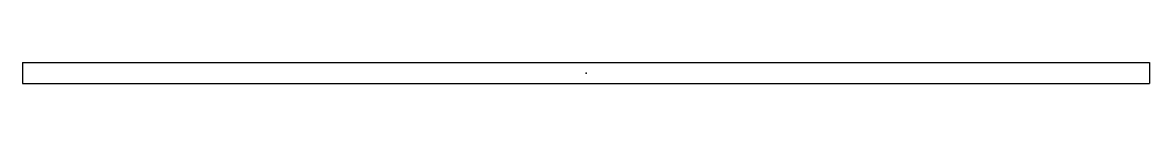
# Model space of a CAD drawing. Header units: millimetres. Extents: x -300 to 300, y -6 to 6.
import ezdxf

# ---------------------------------------------------------------- set-up
doc = ezdxf.new("R2010")
doc.units = ezdxf.units.MM
doc.header["$PDSIZE"] = -1

msp = doc.modelspace()

# ---------------------------------------------------------------- linework, layer by layer
at = {"color": 7, "linetype": 'Continuous'}
for p, q in [((-299.72, 5.55625), (299.72, 5.55625)), ((-299.72, 5.55625), (-299.72, -5.55625)), ((299.72, 5.55625), (299.72, -5.55625)), ((-299.72, -5.55625), (299.72, -5.55625))]:
    msp.add_line(p, q, dxfattribs=at)
msp.add_point((0, 0), dxfattribs=at)

doc.saveas('drawing.dxf')
